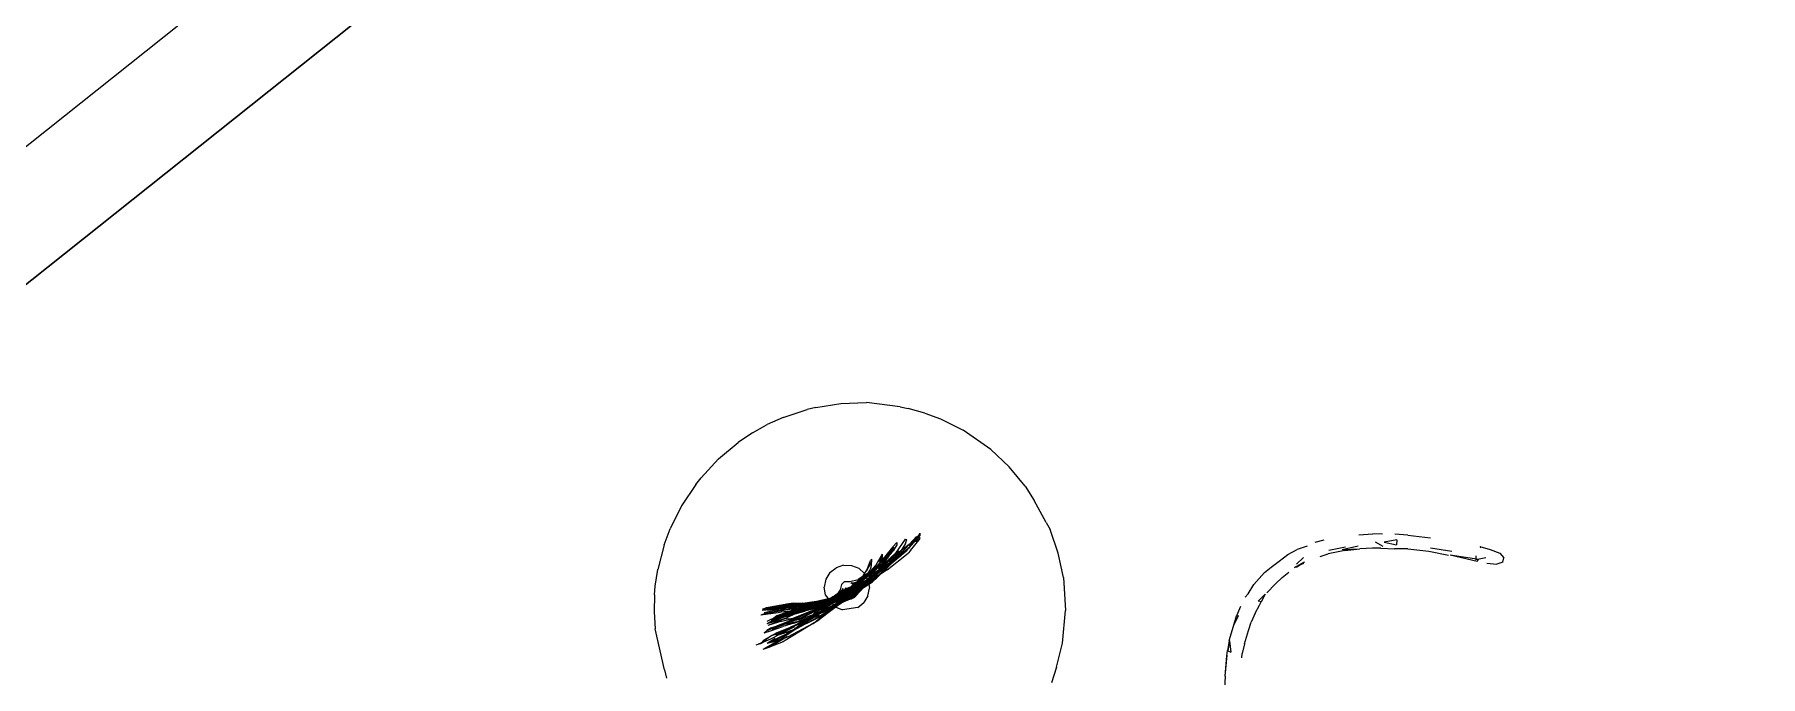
# Model space of a CAD drawing. Header units: millimetres. Extents: x 0 to 57242, y -59538 to 11130.
# Drawn here: x 22085.6 to 22325.2, y -25461.9 to -25372.8 of the extents above; entities that cross this region are included whole.
import ezdxf

# ---------------------------------------------------------------- set-up
doc = ezdxf.new("R2010")
doc.units = ezdxf.units.MM
doc.layers.add('G-IMPT', color=8, linetype='Continuous', lineweight=9)
doc.layers.add('I-FURN', color=30, linetype='Continuous', lineweight=9)

# ---------------------------------------------------------------- blocks, each defined once
blk = doc.blocks.new('LR1579_PANEL_TV_019_CH - LR1579_PANEL_TV_019_CH-V9-Level 0')
at = {"layer": 'G-IMPT'}
for p, q in [((544.54, -177.2), (544.03, -177.56)), ((544.54, -177.2), (545.37, -177.5)), ((544.07, -178.41), (544.03, -177.56)), ((544.78, -179.68), (544.07, -178.41)), ((546.34, -178.47), (545.37, -177.5)), ((546.01, -179.13), (547.24, -179.78)), ((547.23, -179.53), (546.85, -179.6)), ((549.61, -182.56), (546.85, -179.6)), ((549.61, -182.56), (547.23, -179.53)), ((545.68, -180.88), (544.78, -179.68)), ((545.68, -180.88), (545.67, -180.63)), ((546.89, -180.22), (547.24, -179.78)), ((551.14, -185), (549.13, -182.79)), ((551.6, -184.76), (549.81, -182.64)), ((552.48, -188.35), (550.26, -186.11)), ((553.69, -186.84), (551.6, -184.76)), ((584.51, -188.83), (586.34, -186.75)), ((552.48, -188.35), (553.83, -189.58)), ((553.69, -186.84), (555.13, -188.03)), ((554.09, -188.79), (554.56, -188.27)), ((554.09, -188.79), (555.68, -189.65)), ((555.68, -189.65), (554.56, -188.27)), ((556.53, -189.26), (555.13, -188.03)), ((584.51, -188.83), (582.49, -190.93)), ((584.51, -188.83), (582.58, -190.85)), ((555.17, -190.66), (556.19, -191.51)), ((556.15, -189.23), (556.62, -190.38)), ((557.81, -192.6), (556.19, -191.51)), ((556.53, -189.26), (557.46, -189.98)), ((557.46, -189.98), (558.88, -191.01)), ((560.87, -192.45), (558.8, -191.46)), ((560.87, -192.45), (558.88, -191.01)), ((560.67, -192.14), (558.88, -191.01)), ((579.62, -190.63), (578.03, -191.77)), ((579.62, -190.63), (580.7, -189.8)), ((581.13, -189.36), (580.7, -189.8)), ((580.99, -192.35), (582.06, -191.42)), ((581, -192.26), (581.81, -190.93)), ((581, -192.26), (582.07, -191.33)), ((582.07, -191.33), (581.81, -190.93)), ((582.58, -190.85), (582.06, -191.42)), ((560.29, -192.44), (562.41, -193.5)), ((560.67, -192.14), (562.76, -193.19)), ((562.97, -193.31), (562.76, -193.19)), ((563.86, -193.62), (562.76, -193.19)), ((573.1, -194.27), (574.17, -193.77)), ((574.66, -193.55), (574.17, -193.77)), ((574.17, -193.77), (574.45, -194.12)), ((575.81, -193.04), (574.66, -193.55)), ((575.81, -193.04), (577.02, -192.43)), ((578.03, -191.77), (577.02, -192.43)), ((579.17, -193.62), (577.81, -194.26)), ((579.31, -193.53), (578.08, -194.39)), ((580.99, -192.35), (579.31, -193.53)), ((562.04, -195.07), (563.23, -195.56)), ((564.39, -195.87), (565.77, -196.34)), ((567.12, -194.81), (565.76, -194.91)), ((567.23, -196.61), (565.77, -196.34)), ((567.37, -194.48), (566.03, -194.38)), ((567.59, -194.61), (566.03, -194.38)), ((566.29, -194.29), (567.59, -194.61)), ((569.82, -194.6), (568.6, -194.6)), ((571.05, -194.5), (569.82, -194.6)), ((571.05, -194.5), (572.81, -194.25)), ((573.5, -196.31), (571.29, -196.69)), ((573.1, -194.27), (574.45, -194.12)), ((574.92, -195.78), (573.5, -196.31)), ((574.92, -195.78), (575.53, -195.65)), ((576.83, -195.07), (578.08, -194.39)), ((578.08, -194.39), (577.81, -194.26)), ((568.74, -196.64), (567.23, -196.61)), ((570.12, -196.68), (568.74, -196.64)), ((571.29, -196.69), (570.12, -196.68)), ((602.06, -204.36), (603.95, -203.09)), ((602.06, -204.36), (599.33, -206.43)), ((599.33, -206.43), (596.17, -209.73)), ((593.56, -213.5), (596.17, -209.73)), ((593.56, -213.5), (592.02, -216.59)), ((592.02, -216.59), (590.87, -219.86)), ((590.66, -220.98), (590.87, -219.86)), ((590.66, -220.98), (590.06, -224.39)), ((589.81, -226.73), (590.06, -224.39)), ((589.81, -226.73), (589.89, -230.22)), ((607.85, -229.65), (605.96, -230.08)), ((607.44, -230.44), (611.18, -229.89)), ((607.73, -230.13), (611.18, -229.89)), ((607.85, -229.65), (608.33, -229.58)), ((611.91, -229.87), (608.17, -229.98)), ((612.05, -229.57), (608.33, -229.58)), ((611.53, -229.85), (609.55, -230.4)), ((610.27, -230.42), (611.97, -229.78)), ((614.1, -229.54), (610.34, -229.96)), ((612.06, -229.73), (610.78, -230.03)), ((614.64, -229.53), (611.53, -229.85)), ((611.91, -229.87), (615.8, -230.18)), ((611.96, -230.29), (615.15, -229.66)), ((611.97, -229.78), (613.77, -229.69)), ((612.05, -229.57), (616.04, -229.9)), ((612.06, -229.73), (614.99, -229.54)), ((616.64, -229.91), (612.46, -230.41)), ((613.05, -230.01), (615.15, -229.66)), ((613.63, -229.72), (615.73, -230.28)), ((613.63, -229.72), (615.89, -230.33)), ((615.15, -229.66), (613.77, -229.69)), ((613.93, -229.56), (614.65, -229.78)), ((613.93, -229.56), (614.43, -229.92)), ((614.04, -229.61), (614.65, -229.78)), ((614.04, -229.61), (614.85, -229.69)), ((614.1, -229.54), (616.01, -229.7)), ((615.7, -229.8), (614.43, -229.92)), ((615.7, -229.8), (614.51, -229.88)), ((614.51, -229.88), (615.5, -230.11)), ((615.58, -229.68), (614.54, -229.9)), ((614.54, -229.9), (615.28, -229.78)), ((616.63, -229.77), (614.64, -229.53)), ((615.9, -229.77), (614.85, -229.69)), ((614.94, -229.83), (614.9, -229.69)), ((614.94, -229.83), (614.9, -229.69)), ((615.6, -229.73), (614.9, -229.69)), ((615.44, -230.01), (614.9, -229.69)), ((615.01, -229.79), (614.94, -229.83)), ((614.94, -229.83), (615.8, -229.79)), ((616.12, -230.14), (614.94, -229.83)), ((614.94, -229.83), (615.96, -230.08)), ((614.94, -229.83), (615.12, -229.85)), ((614.94, -229.83), (615.44, -230.01)), ((614.94, -229.83), (615.44, -230.01)), ((614.94, -229.83), (615.44, -230.01)), ((614.99, -230.06), (615.53, -229.12)), ((614.99, -229.54), (616.52, -229.82)), ((615.58, -229.84), (615.01, -229.79)), ((615.01, -229.79), (615.12, -229.85)), ((617.01, -229.78), (615.15, -229.66)), ((615.15, -229.66), (616.52, -229.82)), ((615.15, -229.66), (616.8, -229.85)), ((615.18, -229.68), (616.07, -229.85)), ((615.28, -229.78), (616.48, -230.27)), ((615.35, -229.85), (616.25, -229.87)), ((615.35, -229.85), (615.84, -230.16)), ((615.8, -229.79), (615.44, -230.01)), ((615.45, -229.86), (616.29, -229.96)), ((616.97, -229.84), (615.5, -230.11)), ((616.37, -228.42), (615.53, -229.12)), ((615.58, -229.68), (616.48, -230.27)), ((615.88, -230.09), (615.58, -229.84)), ((616.39, -229.83), (615.6, -229.73)), ((616.97, -229.84), (615.7, -229.8)), ((616.73, -230.03), (615.7, -229.8)), ((615.7, -229.8), (618.67, -230.35)), ((617.22, -229.89), (615.8, -229.79)), ((616.39, -229.83), (615.8, -229.79)), ((616.25, -229.87), (615.84, -229.99)), ((616.97, -229.84), (615.9, -229.77)), ((617.67, -229.44), (616.01, -229.7)), ((616.04, -229.9), (617.72, -229.52)), ((617.17, -229.91), (616.07, -229.85)), ((616.97, -229.84), (616.09, -229.99)), ((616.12, -230.14), (616.99, -229.94)), ((616.5, -230.06), (616.25, -229.87)), ((616.37, -228.42), (617.39, -228.04)), ((617.34, -229.87), (616.39, -229.83)), ((616.46, -230.08), (617.64, -229.71)), ((617.34, -229.87), (616.5, -230.06)), ((617.22, -229.89), (616.5, -230.06)), ((617.71, -229.71), (616.52, -229.82)), ((616.52, -229.82), (616.8, -229.85)), ((617.81, -229.89), (616.6, -230.02)), ((616.63, -229.77), (617.36, -229.6)), ((617.69, -229.83), (616.64, -229.91)), ((616.81, -230.27), (617.11, -229.82)), ((617.64, -229.71), (616.88, -230.01)), ((617.11, -229.82), (616.88, -230.01)), ((618.88, -230.44), (616.97, -229.84)), ((616.97, -229.84), (618.08, -230.17)), ((617, -229.89), (617.36, -229.6)), ((617, -229.89), (617.09, -229.72)), ((617.05, -230.37), (617, -229.89)), ((617, -229.89), (617.1, -230.56)), ((618.2, -229.6), (617.01, -229.78)), ((617.05, -230.37), (617.09, -229.72)), ((617.1, -230.15), (617.54, -229.53)), ((618.67, -230.35), (617.17, -229.91)), ((617.34, -229.87), (617.22, -229.89)), ((617.34, -229.87), (617.22, -229.89)), ((617.34, -229.87), (617.22, -229.89)), ((618.42, -230.49), (617.22, -229.89)), ((617.99, -229.48), (617.24, -229.69)), ((617.54, -229.53), (617.24, -229.69)), ((617.28, -230.47), (617.71, -229.71)), ((618.2, -229.6), (617.31, -229.86)), ((617.31, -229.86), (617.41, -229.75)), ((617.34, -229.87), (619.12, -230.5)), ((617.34, -229.87), (618.42, -230.49)), ((617.34, -229.87), (619.33, -230.59)), ((617.36, -230), (618.13, -229.68)), ((618.48, -228.04), (617.39, -228.04)), ((617.53, -229.97), (618.9, -229.89)), ((617.61, -230.31), (618.37, -229.74)), ((618.9, -229.89), (617.63, -230.24)), ((618.05, -229.47), (617.67, -229.44)), ((618.16, -229.46), (617.67, -229.44)), ((618.46, -229.52), (617.67, -229.44)), ((618.13, -229.68), (617.69, -229.83)), ((617.99, -229.48), (617.72, -229.52)), ((617.81, -229.89), (618.37, -229.74)), ((619.29, -229.93), (617.99, -229.48)), ((617.99, -229.48), (619.38, -230.48)), ((617.99, -229.48), (618.99, -229.98)), ((617.99, -229.48), (618.65, -229.81)), ((618.05, -229.47), (618.46, -229.52)), ((618.81, -229.72), (618.16, -229.46)), ((618.83, -229.69), (618.16, -229.46)), ((618.16, -229.46), (618.46, -229.52)), ((618.37, -229.52), (618.77, -229.85)), ((618.37, -229.52), (619.51, -229.86)), ((619.94, -230.18), (618.42, -229.54)), ((619.72, -230.09), (618.42, -229.54)), ((618.42, -229.54), (619.27, -229.89)), ((618.42, -229.54), (619.04, -229.85)), ((618.46, -229.52), (619.72, -230.09)), ((618.48, -228.04), (620.34, -229.12)), ((620.13, -230.28), (618.51, -229.84)), ((619.45, -230.42), (618.51, -229.84)), ((618.62, -229.87), (618.93, -230.93)), ((618.62, -229.87), (619.45, -230.42)), ((618.99, -229.9), (618.63, -229.71)), ((619.25, -230.04), (618.63, -229.71)), ((618.63, -229.71), (619.36, -230)), ((618.77, -230.78), (618.65, -229.81)), ((619.38, -230.48), (618.65, -229.81)), ((618.99, -229.98), (618.65, -229.81)), ((618.77, -229.85), (618.91, -230.21)), ((618.81, -229.72), (619.14, -230.15)), ((618.83, -229.69), (619.82, -229.94)), ((619.67, -230.92), (618.9, -229.89)), ((618.9, -229.89), (619.97, -230.39)), ((618.99, -229.9), (619.25, -230.04)), ((618.99, -229.9), (620.2, -230.48)), ((619.18, -230.69), (619.04, -229.85)), ((619.72, -230.09), (619.27, -229.89)), ((619.29, -229.93), (623.61, -230.07)), ((619.51, -229.86), (620.4, -230.03)), ((622.75, -230.25), (619.82, -229.94)), ((623.74, -230.43), (619.82, -229.94)), ((622.47, -230.17), (619.82, -229.94)), ((620.88, -230.06), (620.34, -229.12)), ((590.4, -233.68), (589.89, -230.22)), ((605.85, -230.46), (605.31, -230.72)), ((605.5, -230.46), (605.31, -230.72)), ((605.31, -230.72), (605.4, -230.64)), ((607.52, -230.32), (605.4, -230.64)), ((605.85, -230.46), (605.4, -230.64)), ((605.85, -230.46), (605.4, -230.64)), ((607.93, -230.1), (605.5, -230.46)), ((605.96, -230.08), (605.71, -230.15)), ((605.71, -230.15), (606.5, -230.16)), ((605.71, -230.15), (605.79, -230.4)), ((605.71, -230.15), (605.79, -230.4)), ((607.69, -230.09), (605.79, -230.4)), ((606.5, -230.16), (605.79, -230.4)), ((607.73, -230.13), (605.85, -230.46)), ((607.52, -230.32), (605.85, -230.46)), ((607.44, -230.44), (605.85, -230.46)), ((607.44, -230.44), (605.85, -230.46)), ((608.19, -230.31), (605.96, -230.66)), ((607.76, -230.86), (607.28, -231.15)), ((607.41, -231.32), (607.28, -231.15)), ((609.66, -230.66), (607.41, -231.32)), ((607.44, -230.44), (612.92, -230.54)), ((612.22, -230.17), (607.69, -230.09)), ((607.76, -230.86), (609.11, -230.36)), ((608.17, -229.98), (607.93, -230.1)), ((608.61, -231.73), (608.83, -231.46)), ((608.61, -231.73), (609.42, -231.56)), ((608.83, -231.46), (609.74, -231.13)), ((610.34, -229.96), (609.11, -230.36)), ((609.55, -230.4), (609.18, -230.79)), ((609.18, -230.79), (609.25, -230.54)), ((609.18, -230.79), (609.25, -230.54)), ((609.55, -230.4), (609.25, -230.54)), ((609.55, -230.4), (609.25, -230.54)), ((610.23, -231.02), (609.36, -231.47)), ((609.41, -231.29), (609.36, -231.47)), ((609.41, -231.29), (609.36, -231.47)), ((609.87, -231.38), (609.36, -231.47)), ((612.06, -230.5), (609.41, -231.29)), ((609.41, -231.29), (610.23, -231.02)), ((609.41, -231.29), (610.23, -231.02)), ((609.41, -231.29), (610.23, -231.02)), ((609.42, -231.56), (610.95, -231.26)), ((609.56, -230.69), (610.27, -230.42)), ((609.56, -230.69), (610.82, -230.58)), ((609.66, -230.66), (611.15, -230.29)), ((609.74, -231.3), (611.97, -230.75)), ((609.74, -231.3), (610.96, -231.05)), ((609.74, -231.13), (610.96, -231.05)), ((611.98, -230.98), (609.87, -231.38)), ((609.88, -231.54), (610.65, -230.97)), ((609.88, -231.54), (609.9, -231.39)), ((609.9, -231.39), (611.23, -230.82)), ((609.9, -231.39), (610.65, -230.97)), ((609.9, -231.39), (610.65, -230.97)), ((609.9, -231.39), (610.65, -230.97)), ((609.9, -231.39), (611.52, -231.1)), ((610.78, -230.03), (610.13, -230.19)), ((610.58, -230.55), (610.13, -230.19)), ((611.4, -230.35), (610.2, -230.53)), ((612.06, -230.5), (610.23, -231.02)), ((612.06, -230.5), (610.23, -231.02)), ((610.23, -231.02), (611.34, -230.97)), ((611.98, -230.98), (610.23, -231.02)), ((614.31, -230.14), (610.57, -230.41)), ((610.57, -230.41), (611.15, -230.29)), ((610.58, -230.55), (612.14, -230.17)), ((610.65, -230.97), (613.47, -230.55)), ((610.65, -230.97), (611.23, -230.82)), ((610.65, -230.97), (611.23, -230.82)), ((610.65, -230.97), (611.98, -231.04)), ((611.96, -230.29), (610.82, -230.58)), ((610.95, -231.26), (611.28, -231.17)), ((610.96, -231.05), (612.46, -230.41)), ((610.96, -231.05), (611.97, -230.75)), ((611.02, -230.42), (612.92, -230.54)), ((611.02, -230.42), (613.34, -230.75)), ((611.23, -230.82), (613.03, -230.28)), ((611.24, -231.72), (612.87, -231.05)), ((611.24, -231.72), (612.26, -231.16)), ((611.24, -231.72), (611.51, -231.32)), ((611.28, -231.17), (613.12, -230.81)), ((611.98, -230.98), (611.34, -230.97)), ((611.4, -230.35), (614.94, -230.18)), ((616.37, -230.34), (611.44, -230.03)), ((611.44, -230.03), (615.3, -230.16)), ((611.45, -230.26), (613.39, -230.01)), ((612.14, -230.17), (611.45, -230.26)), ((612.17, -230.95), (611.51, -231.32)), ((613.47, -230.55), (611.52, -231.1)), ((613.05, -230.01), (611.65, -230.07)), ((611.96, -230.29), (611.65, -230.07)), ((611.7, -231.52), (612.26, -231.16)), ((611.96, -230.29), (614.94, -230.19)), ((613.49, -230.61), (611.98, -231.04)), ((613.06, -230.78), (611.98, -230.98)), ((613.11, -230.29), (612.06, -230.5)), ((612.14, -230.17), (613.39, -230.01)), ((612.14, -230.17), (615.3, -230.16)), ((612.17, -230.95), (612.78, -230.77)), ((612.19, -230.92), (617.09, -230.58)), ((612.19, -230.92), (613.12, -230.81)), ((615.85, -230.72), (612.22, -230.17)), ((613.97, -230.46), (612.78, -230.77)), ((612.8, -232.07), (613.42, -231.41)), ((612.8, -232.07), (613.06, -232.03)), ((614.13, -230.86), (612.87, -231.05)), ((613.6, -230.25), (613.03, -230.28)), ((617.15, -230.54), (613.06, -230.78)), ((614.39, -231.22), (613.06, -232.03)), ((613.11, -230.29), (616.6, -230.02)), ((613.14, -231.74), (615.29, -231.01)), ((614.39, -231.22), (613.14, -231.74)), ((613.16, -230.32), (617.53, -229.97)), ((616.85, -230.01), (613.16, -230.32)), ((613.34, -230.75), (616.04, -231.03)), ((613.42, -231.41), (613.83, -231.09)), ((617.47, -230.57), (613.47, -230.55)), ((617.47, -230.57), (613.49, -230.61)), ((613.6, -230.25), (617.53, -229.97)), ((615.11, -230.55), (613.83, -231.09)), ((613.97, -230.46), (614.77, -230.27)), ((614.13, -230.86), (617.63, -230.64)), ((614.31, -230.14), (615.73, -230.28)), ((616.32, -230.43), (614.34, -230.09)), ((614.94, -230.18), (614.34, -230.09)), ((614.77, -230.27), (618.05, -230.05)), ((614.99, -230.06), (614.8, -231.13)), ((614.99, -232.2), (614.8, -231.13)), ((616.65, -230.51), (614.94, -230.19)), ((615.53, -233.14), (614.99, -232.2)), ((617.75, -230.22), (615.11, -230.55)), ((615.19, -230.95), (618.38, -230.39)), ((618.64, -230.81), (615.19, -230.95)), ((616.32, -230.43), (615.27, -230.06)), ((617.3, -230.8), (615.27, -230.06)), ((615.27, -230.06), (617.06, -230.62)), ((615.27, -230.06), (617.3, -230.62)), ((618.38, -230.39), (615.29, -231.01)), ((615.56, -230.03), (615.44, -230.01)), ((615.96, -230.08), (615.44, -230.01)), ((615.73, -230.28), (616.55, -230.6)), ((615.73, -230.28), (615.89, -230.33)), ((616.88, -230.01), (615.8, -230.18)), ((616.12, -230.14), (615.84, -229.99)), ((616.5, -230.06), (615.84, -230.16)), ((617.03, -231.13), (615.85, -230.72)), ((617.2, -230.26), (615.88, -230.09)), ((617.09, -231.55), (616.04, -231.03)), ((618.64, -230.81), (616.09, -229.99)), ((616.12, -230.14), (616.5, -230.06)), ((616.84, -230.21), (616.12, -230.14)), ((617.4, -230.67), (616.19, -230.43)), ((617.09, -230.58), (616.19, -230.43)), ((617.03, -231.13), (616.28, -230.77)), ((617.09, -231.28), (616.28, -230.77)), ((617.56, -230.18), (616.29, -229.96)), ((616.37, -230.34), (618.01, -231.03)), ((616.46, -230.08), (616.88, -230.01)), ((618.1, -230.06), (616.5, -230.06)), ((619.33, -230.59), (616.5, -230.06)), ((616.5, -230.06), (616.93, -230.26)), ((616.55, -230.6), (617.38, -230.88)), ((617.47, -230.57), (616.58, -230.47)), ((616.58, -230.47), (617.15, -230.54)), ((617.59, -230.84), (616.65, -230.51)), ((618.88, -230.44), (616.73, -230.03)), ((616.81, -230.27), (617.09, -231.28)), ((617.41, -230.3), (616.84, -230.21)), ((616.85, -230.01), (617.53, -229.97)), ((617.2, -230.26), (616.91, -230.18)), ((618.09, -230.5), (616.91, -230.18)), ((619.12, -230.5), (616.91, -230.18)), ((616.93, -230.15), (618.38, -230.01)), ((616.93, -230.15), (618.05, -230.05)), ((616.93, -230.15), (617.89, -230.21)), ((617.48, -230.28), (616.93, -230.26)), ((617.29, -230.9), (616.97, -230.13)), ((616.97, -230.13), (617.38, -230.88)), ((617.05, -230.37), (617.24, -230.79)), ((617.05, -230.37), (617.1, -230.56)), ((617.24, -230.79), (617.06, -230.62)), ((618.03, -231), (617.08, -230.38)), ((617.4, -230.67), (617.08, -230.38)), ((617.15, -231.61), (617.09, -231.55)), ((617.1, -230.15), (617.29, -230.9)), ((617.11, -230.55), (617.63, -230.64)), ((617.11, -230.55), (617.87, -230.78)), ((617.96, -230.88), (617.15, -230.54)), ((617.15, -230.54), (618.01, -230.95)), ((617.66, -231.98), (617.15, -231.61)), ((617.28, -230.47), (618.01, -231.03)), ((617.28, -230.61), (617.8, -230.97)), ((617.28, -230.61), (617.31, -230.71)), ((617.97, -230.69), (617.3, -230.62)), ((617.3, -230.8), (617.8, -230.97)), ((617.8, -230.97), (617.31, -230.71)), ((617.36, -230), (617.4, -230.67)), ((618.03, -231), (617.4, -230.67)), ((618.89, -230.77), (617.41, -230.3)), ((617.48, -230.28), (618.89, -230.77)), ((618.88, -230.44), (617.56, -230.18)), ((618.67, -231.13), (617.56, -230.7)), ((617.56, -230.7), (618.01, -230.95)), ((617.59, -230.84), (617.8, -230.97)), ((617.61, -230.31), (618.01, -230.95)), ((617.63, -230.24), (618.01, -230.95)), ((617.66, -231.98), (618.28, -231.93)), ((617.67, -230.93), (618.09, -230.65)), ((617.67, -230.93), (617.72, -230.91)), ((617.72, -230.91), (618.09, -230.65)), ((618.68, -230.32), (617.75, -230.22)), ((618.01, -231.03), (617.8, -230.97)), ((618.7, -231.13), (617.87, -230.78)), ((618.38, -230.01), (617.89, -230.21)), ((617.94, -230.69), (617.89, -230.21)), ((617.91, -230.63), (618.64, -230.81)), ((617.91, -230.63), (618.77, -231.04)), ((617.94, -230.69), (618.7, -231.13)), ((617.96, -230.88), (618.01, -230.95)), ((617.97, -230.69), (618.09, -230.65)), ((618.46, -230.76), (617.97, -230.69)), ((617.97, -230.69), (618.49, -231)), ((618.67, -231.13), (618.01, -230.95)), ((618.67, -231.13), (618.01, -231.03)), ((618.01, -231.03), (618.69, -231.08)), ((618.01, -231.03), (618.31, -231.08)), ((619.23, -230.29), (618.08, -230.17)), ((618.08, -231.18), (618.77, -230.78)), ((618.08, -231.18), (619.14, -230.86)), ((618.08, -231.18), (618.81, -230.86)), ((618.08, -231.18), (618.55, -230.99)), ((618.09, -230.5), (619.04, -230.89)), ((618.49, -231), (618.09, -230.65)), ((618.1, -230.06), (619.43, -230.59)), ((618.28, -231.93), (618.85, -231.48)), ((618.7, -231.03), (618.31, -230.78)), ((618.31, -230.78), (618.68, -231.02)), ((618.64, -230.8), (618.31, -231)), ((618.31, -231), (618.49, -231)), ((618.69, -231.08), (618.31, -231.08)), ((619.16, -230.06), (618.38, -230.01)), ((618.38, -230.01), (618.56, -230.01)), ((618.86, -230.26), (618.38, -230.39)), ((619.23, -230.29), (618.38, -230.39)), ((618.68, -230.32), (618.38, -230.39)), ((618.64, -230.81), (618.38, -230.39)), ((618.46, -230.76), (619.55, -230.68)), ((618.46, -231.38), (619.9, -230.84)), ((618.46, -231.38), (618.93, -230.93)), ((619.55, -230.68), (618.49, -231)), ((619.33, -231.25), (618.5, -230.5)), ((618.5, -230.5), (618.77, -231.04)), ((618.55, -230.99), (619.94, -230.59)), ((619.16, -230.06), (618.56, -230.01)), ((619.14, -230.15), (618.59, -231.02)), ((618.59, -231.02), (620.53, -230.68)), ((619.14, -230.86), (618.59, -231.02)), ((618.81, -230.86), (618.59, -231.02)), ((618.9, -230.11), (618.63, -230.55)), ((618.68, -230.32), (618.63, -230.55)), ((618.64, -230.8), (618.91, -230.21)), ((619.12, -230.5), (618.67, -230.35)), ((619.12, -230.5), (618.67, -230.35)), ((618.88, -230.44), (618.67, -230.35)), ((619.04, -230.89), (618.67, -230.35)), ((618.67, -231.13), (619.49, -230.81)), ((618.67, -231.13), (619.67, -230.92)), ((618.67, -231.13), (619.68, -231.06)), ((618.67, -231.13), (619.1, -231.07)), ((618.67, -231.13), (619.53, -231.08)), ((618.67, -231.13), (619.57, -231.11)), ((618.67, -231.13), (618.7, -231.13)), ((618.9, -230.11), (618.68, -230.32)), ((618.68, -230.32), (618.86, -230.26)), ((618.68, -230.32), (618.77, -231.04)), ((620.02, -230.85), (618.68, -231.02)), ((618.68, -231.02), (619.35, -230.87)), ((619.75, -230.88), (618.68, -231.06)), ((619.23, -230.88), (618.68, -231.06)), ((618.7, -231.03), (618.68, -231.02)), ((619.64, -230.7), (618.69, -231.08)), ((618.69, -231.08), (619.19, -231)), ((618.7, -231.03), (619.18, -230.69)), ((618.7, -231.03), (619.35, -230.87)), ((618.7, -231.13), (619.23, -231.26)), ((619.33, -231.25), (618.77, -231.04)), ((618.85, -231.48), (620.21, -231.02)), ((619.12, -230.5), (618.88, -230.44)), ((619.22, -231.07), (618.88, -230.44)), ((618.89, -230.77), (619.31, -230.99)), ((619.12, -230.5), (619.04, -230.89)), ((619.22, -231.07), (619.04, -230.89)), ((619.1, -231.07), (619.96, -231.04)), ((619.78, -230.96), (619.19, -231)), ((619.23, -230.88), (619.43, -230.32)), ((619.23, -231.26), (620.02, -231.15)), ((619.23, -231.26), (619.95, -231.2)), ((619.23, -231.26), (620.4, -231.24)), ((619.25, -230.04), (619.64, -230.7)), ((619.25, -230.04), (621.02, -230.83)), ((619.9, -231.1), (619.26, -231.21)), ((619.78, -231.13), (619.26, -231.21)), ((623.5, -230.31), (619.27, -230.12)), ((619.27, -230.12), (622.69, -230.27)), ((619.67, -230.27), (619.31, -230.09)), ((620.27, -230.64), (619.31, -230.09)), ((619.31, -230.09), (620.22, -230.65)), ((619.31, -230.09), (621.27, -231.02)), ((620.17, -231.32), (619.31, -230.99)), ((619.31, -230.99), (619.68, -231.18)), ((619.43, -230.59), (619.33, -230.59)), ((619.74, -231.25), (619.33, -231.25)), ((619.33, -231.25), (620.02, -231.31)), ((620.02, -230.85), (619.35, -230.87)), ((622.38, -231.02), (619.35, -230.87)), ((620.35, -230.33), (619.36, -230)), ((619.93, -230.23), (619.45, -230.42)), ((620.13, -230.28), (619.45, -230.42)), ((619.49, -230.81), (619.85, -230.39)), ((619.53, -231.08), (620.71, -231.22)), ((621.91, -230.09), (619.57, -229.96)), ((619.57, -229.96), (620.4, -230.03)), ((619.57, -230.67), (619.94, -230.59)), ((622.2, -230.77), (619.57, -230.67)), ((620.56, -231.24), (619.57, -231.11)), ((619.99, -230.46), (619.61, -230.25)), ((619.61, -230.25), (620.16, -230.56)), ((620.48, -230.74), (619.67, -230.27)), ((619.67, -230.27), (621.22, -231.48)), ((619.67, -230.27), (620.27, -230.64)), ((619.67, -230.92), (620.56, -231.24)), ((619.67, -230.92), (621.72, -231.64)), ((619.67, -230.92), (620.61, -231.17)), ((619.67, -230.92), (622.22, -231.82)), ((620.22, -230.65), (619.68, -231.06)), ((620.17, -231.32), (619.68, -231.18)), ((622.26, -230.37), (619.72, -230.09)), ((620.21, -231.23), (619.74, -231.25)), ((623.82, -231.18), (619.75, -230.88)), ((619.78, -230.96), (621.96, -231.11)), ((620.36, -231.24), (619.78, -231.13)), ((621.02, -230.83), (619.85, -230.39)), ((619.85, -230.39), (621.8, -231.05)), ((622.5, -230.74), (619.88, -230.67)), ((620.53, -230.68), (619.88, -230.67)), ((619.9, -231.1), (620.27, -230.64)), ((623.91, -230.7), (619.9, -230.84)), ((620.36, -231.24), (619.9, -231.1)), ((619.9, -231.1), (622.08, -231.88)), ((624.55, -230.12), (619.93, -230.23)), ((619.94, -230.18), (621.97, -230.44)), ((620.36, -231.24), (619.95, -231.2)), ((619.96, -231.04), (620.61, -231.18)), ((619.97, -230.39), (621.13, -230.9)), ((620.43, -230.69), (619.99, -230.46)), ((619.99, -230.46), (620.22, -230.86)), ((619.99, -230.46), (620.93, -230.89)), ((620.02, -231.15), (620.16, -230.56)), ((620.02, -231.29), (620.85, -230.99)), ((620.02, -231.29), (620.87, -231.43)), ((620.74, -231.36), (620.02, -231.31)), ((620.17, -231.32), (620.75, -231.02)), ((620.17, -231.32), (620.87, -231.39)), ((621.25, -230.91), (620.2, -230.48)), ((624.09, -230.75), (620.21, -231.02)), ((620.21, -231.23), (620.69, -231.09)), ((620.21, -231.23), (621.15, -231.36)), ((620.27, -230.64), (620.88, -231.13)), ((620.88, -232.2), (620.34, -233.14)), ((622.67, -230.66), (620.35, -230.33)), ((621.55, -231.72), (620.36, -231.24)), ((620.36, -231.24), (622.08, -231.88)), ((620.36, -231.24), (624.15, -233.05)), ((620.4, -231.24), (621.06, -231.48)), ((620.43, -230.69), (620.65, -230.96)), ((620.43, -230.69), (621.46, -231.13)), ((620.43, -230.69), (620.69, -231.09)), ((621.57, -231.23), (620.44, -230.84)), ((620.44, -230.84), (624.09, -232.23)), ((620.48, -230.74), (623.39, -232.28)), ((620.48, -231.29), (621.09, -231.19)), ((620.48, -231.29), (621.09, -231.19)), ((620.48, -231.29), (621.64, -231.74)), ((620.48, -231.29), (621.71, -231.42)), ((620.56, -231.24), (622.22, -231.82)), ((620.56, -231.24), (624.22, -233.08)), ((621.72, -231.64), (620.61, -231.17)), ((620.61, -231.17), (620.71, -231.22)), ((620.61, -231.17), (623.9, -232.79)), ((620.61, -231.18), (624.21, -232.86)), ((620.65, -230.96), (620.85, -230.99)), ((622.77, -231.84), (620.69, -231.09)), ((620.69, -231.09), (621.66, -231.41)), ((620.87, -231.43), (620.74, -231.36)), ((620.75, -231.02), (620.87, -231.39)), ((620.75, -231.02), (621.65, -231.42)), ((620.75, -231.02), (620.87, -231.43)), ((620.75, -231.02), (623.82, -232.32)), ((620.75, -231.02), (621.71, -231.42)), ((623.16, -231.82), (620.85, -230.99)), ((623.16, -231.82), (620.85, -230.99)), ((620.87, -231.43), (620.85, -230.99)), ((620.87, -231.43), (620.85, -230.99)), ((623.33, -232.27), (620.87, -231.39)), ((620.87, -231.39), (622.73, -232.11)), ((621.65, -231.42), (620.87, -231.43)), ((623.16, -231.82), (620.87, -231.43)), ((623.24, -232.14), (620.87, -231.43)), ((620.88, -230.06), (620.88, -232.2)), ((622.08, -231.88), (620.88, -231.13)), ((622.02, -231.43), (620.93, -230.89)), ((624.07, -233.24), (621.06, -231.48)), ((622.99, -231.81), (621.09, -231.19)), ((622.5, -231.73), (621.09, -231.19)), ((623.11, -231.97), (621.09, -231.19)), ((621.09, -231.19), (621.71, -231.42)), ((621.74, -231.18), (621.13, -230.9)), ((623.87, -232.43), (621.13, -230.9)), ((621.13, -230.9), (624.18, -232.57)), ((622.77, -231.84), (621.15, -231.36)), ((623.39, -232.28), (621.22, -231.48)), ((621.22, -231.48), (622.08, -231.88)), ((621.22, -231.48), (622.08, -231.88)), ((621.22, -231.48), (622.08, -231.88)), ((621.22, -231.48), (624.06, -232.61)), ((621.25, -230.91), (622.41, -231.45)), ((621.74, -231.18), (621.27, -231.02)), ((623.31, -231.64), (621.46, -231.13)), ((624.13, -233.19), (621.55, -231.72)), ((621.57, -231.23), (624.09, -232.23)), ((622.77, -231.84), (621.61, -231.48)), ((623.16, -231.82), (621.61, -231.48)), ((621.64, -231.74), (622.99, -231.81)), ((623.29, -231.9), (621.65, -231.42)), ((621.65, -231.42), (623.82, -232.32)), ((622.77, -231.84), (621.66, -231.41)), ((622.99, -231.81), (621.71, -231.42)), ((621.71, -231.73), (622.99, -231.81)), ((621.71, -231.73), (623.46, -232.6)), ((621.72, -231.64), (622.22, -231.82)), ((621.72, -231.64), (623.9, -232.79)), ((621.72, -231.64), (624.18, -232.57)), ((621.72, -231.64), (624.65, -233.29)), ((622.17, -231.44), (621.74, -231.18)), ((621.74, -231.18), (623.87, -232.43)), ((621.8, -231.05), (624.61, -232.48)), ((623.24, -232.14), (621.84, -231.63)), ((621.84, -231.63), (624.05, -232.67)), ((621.89, -230.99), (624.83, -231.62)), ((621.89, -230.99), (626.31, -232.24)), ((623.5, -230.31), (621.91, -230.09)), ((623.82, -231.18), (621.96, -231.02)), ((624.83, -231.62), (621.96, -231.02)), ((621.96, -231.11), (626.47, -232.45)), ((622.41, -230.52), (621.97, -230.44)), ((622.02, -231.43), (624.55, -233.04)), ((623.39, -232.28), (622.08, -231.88)), ((622.08, -231.88), (624.06, -232.61)), ((622.17, -231.44), (624.15, -233.05)), ((622.17, -231.44), (624.06, -232.61)), ((622.17, -231.44), (623, -232.06)), ((627.5, -231.63), (622.2, -230.77)), ((622.22, -231.82), (624.18, -232.57)), ((622.26, -230.37), (624.03, -230.87)), ((626.83, -232.21), (622.38, -231.02)), ((622.41, -230.52), (623.26, -230.72)), ((624.01, -232.27), (622.41, -231.45)), ((624.07, -233.24), (622.43, -231.89)), ((625.27, -234.11), (622.43, -231.89)), ((623.74, -230.43), (622.47, -230.17)), ((627.36, -231.58), (622.5, -230.74)), ((623.16, -231.82), (622.5, -231.59)), ((624.17, -232.62), (622.5, -231.59)), ((622.5, -231.73), (623.11, -231.97)), ((622.67, -230.66), (625.92, -231.77)), ((623.5, -230.31), (622.69, -230.27)), ((622.73, -232.11), (623.95, -232.67)), ((622.75, -230.25), (623.74, -230.43)), ((622.77, -231.84), (623.14, -231.67)), ((622.77, -231.84), (623.16, -231.82)), ((622.77, -231.84), (624.17, -232.62)), ((622.77, -231.84), (624.54, -232.23)), ((622.77, -231.84), (624.54, -232.23)), ((622.77, -231.84), (624.09, -232.46)), ((622.89, -231.58), (623.14, -231.67)), ((622.89, -231.58), (624.59, -232.4)), ((623.59, -232.41), (622.99, -231.81)), ((623.59, -232.41), (622.99, -231.81)), ((622.99, -231.81), (624.01, -232.78)), ((622.99, -231.81), (624.43, -232.59)), ((625.35, -233.63), (623, -232.06)), ((623.59, -232.41), (623.11, -231.97)), ((623.11, -231.97), (624, -232.46)), ((625.12, -232.67), (623.14, -231.67)), ((623.14, -231.67), (624.54, -232.23)), ((623.16, -231.82), (623.58, -231.94)), ((623.16, -231.82), (624.17, -232.62)), ((626.33, -231.72), (623.26, -230.72)), ((623.29, -231.9), (623.49, -232.31)), ((623.29, -231.9), (623.82, -232.32)), ((623.31, -231.64), (624.54, -232.23)), ((623.33, -232.27), (623.95, -232.67)), ((627.5, -231.63), (623.36, -230.53)), ((623.36, -230.53), (627.5, -231.71)), ((624.39, -232.87), (623.39, -232.28)), ((623.49, -232.31), (625, -232.65)), ((623.49, -232.31), (626.35, -233.07)), ((627.4, -231.15), (623.5, -230.31)), ((623.58, -231.94), (624.94, -232.63)), ((624.8, -230.16), (623.61, -230.07)), ((627.47, -231.13), (623.74, -230.43)), ((628.36, -231.27), (623.74, -230.43)), ((627.87, -231.21), (623.74, -230.43)), ((624.94, -232.63), (623.82, -232.32)), ((623.91, -230.7), (628.36, -231.27)), ((624.01, -232.27), (624.64, -232.73)), ((626.78, -231.86), (624.03, -230.87)), ((624.09, -230.75), (629.68, -231.27)), ((625.83, -232.76), (624.54, -232.23)), ((624.54, -232.23), (625.67, -232.75)), ((624.55, -230.12), (629.23, -230.71)), ((624.8, -230.16), (628.66, -230.86)), ((626.83, -232.21), (624.83, -231.62)), ((624.83, -231.62), (627.84, -232.54)), ((627.87, -231.21), (625.5, -231.12)), ((625.5, -231.12), (630.08, -232.33)), ((625.91, -232.02), (628.08, -232.65)), ((625.91, -232.02), (628.06, -232.6)), ((625.92, -231.77), (626.46, -232.09)), ((627.36, -233.1), (626.02, -232.16)), ((627.36, -233.1), (626.02, -232.16)), ((626.02, -232.16), (626.47, -232.45)), ((626.02, -232.16), (628.34, -233.28)), ((626.31, -232.24), (628.99, -233.05)), ((628.08, -232.65), (626.33, -231.72)), ((627.75, -232.53), (626.33, -231.72)), ((626.33, -231.72), (626.96, -232.04)), ((626.47, -232.45), (626.46, -232.09)), ((626.78, -231.86), (628.27, -232.45)), ((626.83, -232.21), (628.26, -232.81)), ((626.83, -232.21), (627.84, -232.54)), ((627.75, -232.53), (626.96, -232.04)), ((626.99, -231.4), (628.94, -231.78)), ((626.99, -231.4), (629.49, -232.12)), ((627.36, -231.58), (628.98, -232.13)), ((627.4, -231.15), (628.59, -231.6)), ((627.47, -231.13), (627.87, -231.21)), ((629.4, -232.29), (627.5, -231.71)), ((627.87, -231.21), (630.08, -232.33)), ((628.36, -231.27), (631.27, -231.92)), ((628.36, -231.27), (630.75, -231.63)), ((629.75, -232.06), (628.59, -231.6)), ((628.66, -230.86), (630.75, -231.63)), ((628.67, -230.93), (630.28, -231.2)), ((628.67, -230.93), (631.38, -231.33)), ((629.75, -232.06), (628.94, -231.78)), ((630.62, -232.11), (628.94, -231.78)), ((628.94, -231.78), (629.49, -232.12)), ((630.38, -232.47), (628.98, -232.13)), ((629.23, -230.71), (629.56, -230.76)), ((631.45, -232.59), (629.4, -232.29)), ((629.56, -230.76), (631.38, -231.33)), ((632.36, -231.69), (629.68, -231.27)), ((630.14, -231.82), (630.82, -231.89)), ((632.36, -231.69), (630.28, -231.2)), ((631.65, -232.4), (630.62, -232.11)), ((630.75, -231.63), (631.44, -231.93)), ((630.75, -231.63), (631.44, -231.93)), ((630.82, -231.89), (631.44, -231.93)), ((631.27, -231.92), (631.44, -231.93)), ((632.36, -231.69), (631.38, -231.33)), ((632.36, -231.69), (631.38, -231.33)), ((590.4, -233.68), (591.73, -238.17)), ((616.37, -233.84), (615.53, -233.14)), ((616.37, -233.84), (617.39, -234.22)), ((618.48, -234.22), (617.39, -234.22)), ((618.48, -234.22), (619.5, -233.84)), ((619.5, -233.84), (620.34, -233.14)), ((625.15, -233.16), (623.46, -232.6)), ((623.59, -232.41), (624.01, -232.78)), ((623.59, -232.41), (624.01, -232.78)), ((623.59, -232.41), (625.44, -232.83)), ((623.8, -232.77), (624.67, -233.68)), ((623.8, -232.77), (625.08, -233.83)), ((623.87, -232.43), (625.35, -233.63)), ((623.87, -232.43), (624.22, -233.08)), ((623.9, -232.79), (624.96, -233.64)), ((623.9, -232.79), (624.65, -233.29)), ((627.21, -233.7), (623.95, -232.67)), ((625.44, -232.83), (623.95, -232.67)), ((625.15, -233.16), (624, -232.46)), ((624, -232.46), (625.51, -233.22)), ((624, -232.46), (624.54, -232.72)), ((624.01, -232.78), (625.44, -232.83)), ((625.74, -233.17), (624.05, -232.67)), ((625.23, -234.1), (624.06, -232.61)), ((624.06, -232.61), (625.08, -233.83)), ((624.06, -232.61), (625.65, -233.93)), ((624.07, -233.24), (625.27, -234.11)), ((624.07, -233.24), (625.27, -234.11)), ((626.09, -233.03), (624.09, -232.46)), ((624.13, -233.19), (625.11, -234.08)), ((624.15, -233.05), (625.23, -234.1)), ((624.15, -233.05), (625.65, -233.93)), ((624.17, -232.62), (625.4, -232.99)), ((624.18, -232.57), (626.19, -234.27)), ((624.21, -232.86), (625.83, -233.91)), ((625.35, -233.63), (624.22, -233.08)), ((624.43, -232.59), (625.44, -232.83)), ((624.54, -232.72), (626.41, -233.52)), ((625.74, -234.05), (624.55, -233.04)), ((625.12, -232.67), (624.59, -232.4)), ((624.61, -232.48), (627.21, -234.13)), ((625.43, -233.4), (624.64, -232.73)), ((626.27, -233.9), (624.65, -233.29)), ((624.96, -233.64), (624.65, -233.29)), ((626.1, -234.39), (624.67, -233.68)), ((624.67, -233.68), (625.76, -234.34)), ((624.94, -232.63), (626.35, -233.07)), ((624.94, -232.63), (626.2, -233)), ((626.27, -233.9), (624.96, -233.64)), ((624.96, -233.64), (627.15, -234.64)), ((625, -232.65), (626.35, -233.07)), ((626.1, -234.39), (625.08, -233.83)), ((625.76, -234.34), (625.08, -233.83)), ((627.02, -234.38), (625.1, -233.24)), ((625.1, -233.24), (625.43, -233.4)), ((625.11, -234.08), (627.03, -235.15)), ((625.15, -233.16), (628.01, -234.12)), ((625.15, -233.16), (626.41, -233.52)), ((628.15, -234.09), (625.16, -232.95)), ((625.74, -233.17), (625.16, -232.95)), ((625.23, -234.1), (626.48, -234.73)), ((625.23, -234.1), (626.48, -234.73)), ((625.62, -234.43), (625.27, -234.11)), ((626.87, -234.55), (625.35, -233.63)), ((625.35, -233.63), (628.22, -235.3)), ((625.35, -233.63), (626.19, -234.27)), ((625.35, -233.63), (626.19, -234.27)), ((625.35, -233.63), (627.2, -234.92)), ((626.45, -233.03), (625.4, -232.99)), ((627.02, -234.38), (625.43, -233.4)), ((626.27, -233.9), (625.43, -233.4)), ((625.44, -232.83), (628.41, -233.97)), ((625.44, -232.83), (627.64, -233.94)), ((625.51, -233.22), (628.53, -234.14)), ((628.38, -235.89), (625.62, -234.43)), ((628.41, -235.6), (625.64, -233.98)), ((625.67, -232.75), (626.45, -233.03)), ((625.67, -232.75), (626.45, -233.03)), ((625.67, -232.75), (626.7, -233.38)), ((626.75, -234.74), (625.74, -234.05)), ((628.79, -235.9), (625.76, -234.34)), ((626.48, -234.73), (625.76, -234.34)), ((625.83, -232.76), (627.08, -233.05)), ((627.68, -234.71), (625.83, -233.91)), ((629.71, -234.12), (626.09, -233.03)), ((626.09, -233.03), (628.58, -233.95)), ((626.09, -233.03), (627.08, -233.05)), ((628.79, -235.9), (626.1, -234.39)), ((628.19, -235.6), (626.1, -234.39)), ((626.19, -234.27), (627.2, -234.92)), ((628.82, -235.25), (626.27, -233.9)), ((628.97, -234.18), (626.35, -233.07)), ((628.94, -234.05), (626.45, -233.03)), ((627.36, -233.1), (626.47, -232.45)), ((628.19, -235.6), (626.48, -234.73)), ((628.94, -234.05), (626.7, -233.38)), ((626.75, -234.74), (627.64, -235.31)), ((626.8, -233.46), (628.41, -233.97)), ((626.8, -233.46), (628.78, -234.16)), ((628.97, -234.26), (626.85, -233.31)), ((626.87, -234.55), (627.41, -234.91)), ((629.71, -234.12), (627.08, -233.05)), ((629.71, -234.12), (627.08, -233.05)), ((629.09, -235.59), (627.15, -234.64)), ((628.97, -234.18), (627.21, -233.7)), ((627.21, -234.13), (627.57, -234.31)), ((627.36, -233.1), (629.8, -233.83)), ((627.57, -234.31), (629.66, -235.59)), ((628.41, -233.97), (627.64, -233.94)), ((628.93, -235.36), (627.68, -234.71)), ((628.08, -232.65), (627.75, -232.53)), ((627.75, -232.53), (628.06, -232.6)), ((628.01, -234.12), (628.53, -234.14)), ((629.66, -233.07), (628.06, -232.6)), ((628.08, -232.65), (629.75, -233.34)), ((629.48, -234.38), (628.15, -234.09)), ((630.39, -233.38), (628.26, -232.81)), ((629.86, -232.98), (628.27, -232.45)), ((628.34, -233.28), (629.8, -233.83)), ((628.41, -233.97), (628.78, -234.16)), ((629.71, -234.12), (628.58, -233.95)), ((629.75, -233.34), (628.99, -233.05)), ((629.75, -233.34), (630.31, -233.4)), ((630.81, -233.36), (629.86, -232.98)), ((632.18, -232.56), (630.38, -232.47)), ((630.81, -233.36), (630.39, -233.38)), ((631.65, -232.4), (631.45, -232.59)), ((631.65, -232.4), (631.45, -232.59)), ((631.65, -232.4), (631.45, -232.59)), ((632.13, -232.5), (631.45, -232.59)), ((632.13, -232.5), (631.45, -232.59)), ((632.13, -232.5), (631.65, -232.4)), ((632.13, -232.5), (631.65, -232.4)), ((632.72, -232.76), (632.18, -232.56)), ((632.18, -232.56), (632.48, -232.65)), ((632.72, -232.76), (632.48, -232.65)), ((628.81, -236.04), (626.91, -234.85)), ((628.38, -235.89), (626.91, -234.85)), ((628.95, -236.12), (627.03, -235.15)), ((629.1, -236.02), (627.41, -234.91)), ((628.38, -235.89), (627.64, -235.31)), ((629.1, -236.02), (628.19, -235.6)), ((628.79, -235.9), (628.19, -235.6)), ((628.79, -235.9), (628.22, -235.3)), ((628.81, -236.04), (628.38, -235.89)), ((628.95, -236.12), (628.41, -235.6)), ((629.09, -235.59), (628.82, -235.25)), ((628.93, -235.36), (629.66, -235.59)), ((644.85, -237.96), (645.35, -236.89)), ((593.2, -241.36), (591.73, -238.17)), ((644.85, -237.96), (642.32, -243.24)), ((594.42, -243.33), (593.2, -241.36)), ((594.42, -243.33), (595.78, -245.28)), ((640.96, -245.17), (642.32, -243.24)), ((642.32, -243.24), (642.32, -243.24)), ((596.53, -246.15), (595.78, -245.28)), ((596.53, -246.15), (599.84, -249.53)), ((639.45, -246.97), (640.96, -245.17)), ((638.64, -247.84), (636.91, -249.44)), ((639.45, -246.97), (638.64, -247.84)), ((602.69, -251.65), (599.84, -249.53)), ((634.07, -251.57), (636.91, -249.44)), ((605.77, -253.37), (602.69, -251.65)), ((605.77, -253.37), (606.85, -253.91)), ((628.82, -254.28), (632.04, -252.78)), ((634.07, -251.57), (632.04, -252.78)), ((610.18, -255.1), (606.85, -253.91)), ((610.18, -255.1), (612.49, -255.71)), ((614.82, -256.07), (612.49, -255.71)), ((614.82, -256.07), (617.2, -256.29)), ((620.75, -256.18), (617.2, -256.29)), ((620.75, -256.18), (624.28, -255.65)), ((625.43, -255.38), (624.28, -255.65)), ((625.43, -255.38), (628.82, -254.28))]:
    blk.add_line(p, q, dxfattribs=at)
at = {"layer": 'I-FURN'}
for p, q in [((1000, -335), (-1000, -335)), ((503, -335), (997, -335)), ((997, -350), (503, -350))]:
    blk.add_line(p, q, dxfattribs=at)

msp = doc.modelspace()

# ---------------------------------------------------------------- block references
at = {"layer": 'I-FURN', "rotation": 218.5192572358332}
msp.add_blockref('LR1579_PANEL_TV_019_CH - LR1579_PANEL_TV_019_CH-V9-Level 0', (22825.8, -25245.51), dxfattribs=at)

doc.saveas('drawing.dxf')
